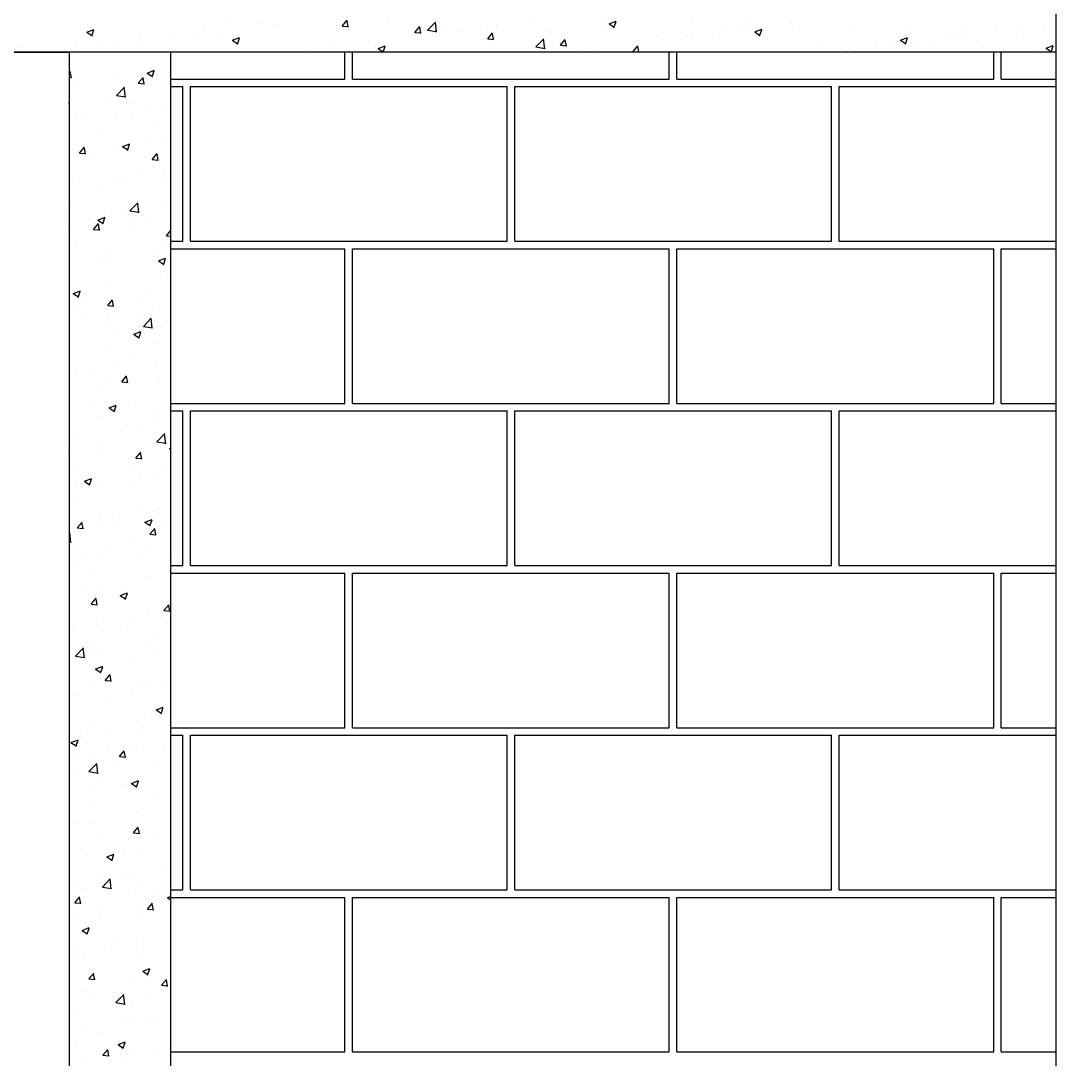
# Model space of a CAD drawing. Header units: metres. Extents: x 2267204 to 2267561, y 3771 to 3959.
# Drawn here: x 2267523.833 to 2267525.018, y 3935.293 to 3936.482 of the extents above; entities that cross this region are included whole.
import ezdxf

# ---------------------------------------------------------------- set-up
doc = ezdxf.new("R2010")
doc.units = ezdxf.units.M
doc.header["$LTSCALE"] = 3.5
doc.header["$MEASUREMENT"] = 0
doc.layers.get('0').update_dxf_attribs({"linetype": 'CONTINUOUS'})

# ---------------------------------------------------------------- blocks, each defined once
blk = doc.blocks.new('A$C267C1C9C')
for p, q in [((4996.479, 2253.551), (4996.479, 2408.139)), ((4958.068, 2380.665), (4958.068, 2380.665)), ((4959.211, 2380.815), (4959.211, 2380.815)), ((4960.489, 2380.891), (4960.489, 2380.891)), ((4961.214, 2380.758), (4961.214, 2380.758)), ((4964.318, 2380.709), (4964.538, 2380.971)), ((4964.318, 2380.709), (4964.591, 2380.685)), ((4964.587, 2380.663), (4964.534, 2380.949)), ((4966.39, 2380.866), (4966.39, 2380.866)), ((4967.593, 2380.422), (4967.813, 2380.685)), ((4967.862, 2380.376), (4967.809, 2380.662)), ((4968.162, 2380.523), (4968.518, 2380.893)), ((4968.564, 2380.442), (4968.514, 2380.875)), ((4968.828, 2380.763), (4968.828, 2380.763)), ((4971.252, 2380.758), (4971.252, 2380.758)), ((4972.833, 2380.808), (4972.833, 2380.808)), ((4976.278, 2380.909), (4976.278, 2380.909)), ((4976.334, 2380.809), (4976.653, 2380.932)), ((4976.334, 2380.809), (4976.561, 2380.656)), ((4976.557, 2380.634), (4976.65, 2380.909)), ((4980.053, 2380.862), (4980.053, 2380.862)), ((4982.491, 2380.759), (4982.491, 2380.759)), ((4982.699, 2380.821), (4982.699, 2380.821)), ((4984.448, 2380.852), (4984.448, 2380.852)), ((4984.516, 2380.908), (4984.516, 2380.908)), ((4995.903, 2380.717), (4995.903, 2380.717)), ((4952.81, 2380.434), (4953.129, 2380.556)), ((4952.81, 2380.434), (4953.037, 2380.28)), ((4953.033, 2380.258), (4953.125, 2380.534)), ((4955.184, 2380.285), (4955.184, 2380.285)), ((4957.825, 2380.434), (4957.825, 2380.434)), ((4958.843, 2380.416), (4958.843, 2380.416)), ((4967.593, 2380.422), (4967.866, 2380.399)), ((4968.162, 2380.523), (4968.568, 2380.46)), ((4968.182, 2380.194), (4968.182, 2380.194)), ((4968.38, 2380.379), (4968.38, 2380.379)), ((4969.523, 2380.53), (4969.523, 2380.53)), ((4970.526, 2380.516), (4970.526, 2380.516)), ((4970.868, 2380.136), (4971.088, 2380.398)), ((4971.137, 2380.089), (4971.085, 2380.376)), ((4971.265, 2380.66), (4971.265, 2380.66)), ((4973.615, 2380.452), (4973.615, 2380.452)), ((4973.703, 2380.557), (4973.703, 2380.557)), ((4976.141, 2380.454), (4976.141, 2380.454)), ((4978.578, 2380.351), (4978.578, 2380.351)), ((4979.8, 2380.244), (4979.8, 2380.244)), ((4979.835, 2380.245), (4979.835, 2380.245)), ((4980.036, 2380.364), (4980.036, 2380.364)), ((4981.016, 2380.248), (4981.016, 2380.248)), ((4981.564, 2380.472), (4981.564, 2380.472)), ((4982.172, 2380.586), (4982.172, 2380.586)), ((4982.896, 2380.443), (4983.216, 2380.566)), ((4982.896, 2380.443), (4983.123, 2380.29)), ((4983.12, 2380.268), (4983.212, 2380.544)), ((4984.928, 2380.656), (4984.928, 2380.656)), ((4987.366, 2380.553), (4987.366, 2380.553)), ((4989.459, 2380.078), (4989.778, 2380.201)), ((4989.804, 2380.45), (4989.804, 2380.45)), ((4991.483, 2380.344), (4991.483, 2380.344)), ((4992.241, 2380.347), (4992.241, 2380.347)), ((4992.432, 2380.594), (4992.432, 2380.594)), ((4993.79, 2380.636), (4993.79, 2380.636)), ((4994.679, 2380.244), (4994.679, 2380.244)), ((4994.76, 2380.567), (4994.76, 2380.567)), ((4949.893, 2379.777), (4949.893, 2379.777)), ((4952.312, 2379.907), (4952.312, 2379.907)), ((4953.455, 2380.057), (4953.455, 2380.057)), ((4954.192, 2379.802), (4954.192, 2379.802)), ((4955.162, 2379.977), (4955.162, 2379.977)), ((4956.536, 2380.123), (4956.536, 2380.123)), ((4959.372, 2380.068), (4959.692, 2380.191)), ((4959.372, 2380.068), (4959.599, 2379.915)), ((4959.595, 2379.892), (4959.688, 2380.168)), ((4963.766, 2379.772), (4963.766, 2379.772)), ((4965.496, 2380), (4965.496, 2380)), ((4965.81, 2379.852), (4965.81, 2379.852)), ((4965.934, 2379.702), (4966.254, 2379.825)), ((4966.162, 2379.538), (4966.25, 2379.802)), ((4970.868, 2380.136), (4971.141, 2380.112)), ((4970.952, 2379.995), (4970.952, 2379.995)), ((4973.035, 2379.767), (4973.391, 2380.137)), ((4973.035, 2379.767), (4973.441, 2379.704)), ((4973.437, 2379.686), (4973.387, 2380.119)), ((4974.143, 2379.849), (4974.364, 2380.112)), ((4974.143, 2379.849), (4974.416, 2379.825)), ((4974.413, 2379.803), (4974.36, 2380.089)), ((4977.372, 2379.906), (4977.372, 2379.906)), ((4977.419, 2379.563), (4977.639, 2379.825)), ((4977.493, 2379.952), (4977.493, 2379.952)), ((4977.684, 2379.538), (4977.635, 2379.803)), ((4978.691, 2380.094), (4978.691, 2380.094)), ((4983.453, 2380.145), (4983.453, 2380.145)), ((4985.891, 2380.042), (4985.891, 2380.042)), ((4988.329, 2379.939), (4988.329, 2379.939)), ((4989.003, 2379.809), (4989.003, 2379.809)), ((4989.139, 2380.022), (4989.139, 2380.022)), ((4989.459, 2380.078), (4989.686, 2379.925)), ((4989.682, 2379.902), (4989.775, 2380.178)), ((4989.769, 2380.137), (4989.769, 2380.137)), ((4990.146, 2379.959), (4990.146, 2379.959)), ((4990.766, 2379.836), (4990.766, 2379.836)), ((4991.876, 2380.187), (4991.876, 2380.187)), ((4993.204, 2379.733), (4993.204, 2379.733)), ((4996.021, 2379.712), (4996.341, 2379.835)), ((4996.245, 2379.538), (4996.337, 2379.812)), ((4996.479, 2379.538), (4834.478, 2379.538)), ((4878.947, 2379.538), (4952.009, 2379.538)), ((4952.009, 2379.538), (4952.009, 2297.343)), ((4952.331, 2379.674), (4952.331, 2379.674)), ((4952.499, 2379.52), (4952.499, 2379.52)), ((4954.768, 2379.571), (4954.768, 2379.571)), ((4956.576, 2379.538), (4956.576, 2292.777)), ((4962.623, 2379.622), (4962.623, 2379.622)), ((4963.503, 2379.559), (4963.503, 2379.559)), ((4964.437, 2378.322), (4964.437, 2379.538)), ((4964.78, 2378.322), (4964.78, 2379.538)), ((4965.934, 2379.702), (4966.162, 2379.549)), ((4975.149, 2379.63), (4975.149, 2379.63)), ((4975.808, 2379.714), (4975.808, 2379.714)), ((4977.419, 2379.563), (4977.692, 2379.539)), ((4979.05, 2378.322), (4979.05, 2379.538)), ((4979.392, 2378.322), (4979.392, 2379.538)), ((4980.914, 2379.538), (4980.914, 2379.539)), ((4986.767, 2379.68), (4986.767, 2379.68)), ((4987.106, 2379.68), (4987.106, 2379.68)), ((4993.662, 2378.322), (4993.662, 2379.538)), ((4994.005, 2378.322), (4994.005, 2379.538)), ((4995.642, 2379.63), (4995.642, 2379.63)), ((4996.021, 2379.712), (4996.248, 2379.559)), ((4952.009, 2378.61), (4952.07, 2378.683)), ((4952.009, 2378.406), (4952.123, 2378.396)), ((4952.119, 2378.374), (4952.066, 2378.66)), ((4953.983, 2378.484), (4953.983, 2378.484)), ((4955.125, 2378.134), (4955.345, 2378.396)), ((4955.395, 2378.087), (4955.342, 2378.374)), ((4955.535, 2378.595), (4955.855, 2378.718)), ((4955.535, 2378.595), (4955.762, 2378.442)), ((4955.759, 2378.419), (4955.851, 2378.695)), ((4956.481, 2378.603), (4956.481, 2378.603)), ((4956.576, 2378.322), (4964.437, 2378.322)), ((4964.78, 2378.322), (4979.05, 2378.322)), ((4979.392, 2378.322), (4993.662, 2378.322)), ((4994.005, 2378.322), (4996.479, 2378.322)), ((4952.253, 2378.256), (4952.253, 2378.256)), ((4954.136, 2378.282), (4954.136, 2378.282)), ((4954.147, 2377.586), (4954.503, 2377.957)), ((4954.549, 2377.505), (4954.499, 2377.939)), ((4955.125, 2378.134), (4955.398, 2378.11)), ((4956.576, 2377.98), (4957.131, 2377.98)), ((4957.131, 2371.016), (4957.131, 2377.98)), ((4957.474, 2371.016), (4957.474, 2377.98)), ((4957.474, 2377.98), (4971.744, 2377.98)), ((4971.744, 2371.016), (4971.744, 2377.98)), ((4972.086, 2371.016), (4972.086, 2377.98)), ((4972.086, 2377.98), (4986.356, 2377.98)), ((4986.356, 2371.016), (4986.356, 2377.98)), ((4986.699, 2371.016), (4986.699, 2377.98)), ((4986.699, 2377.98), (4996.479, 2377.98)), ((4954.147, 2377.586), (4954.553, 2377.523)), ((4952.009, 2377.242), (4952.018, 2377.245)), ((4952.009, 2377.207), (4952.014, 2377.223)), ((4953.879, 2377.237), (4953.879, 2377.237)), ((4954.974, 2377.252), (4954.974, 2377.252)), ((4955.666, 2377.063), (4955.666, 2377.063)), ((4956.317, 2377.134), (4956.317, 2377.134)), ((4956.425, 2377.083), (4956.425, 2377.083)), ((4952.311, 2376.795), (4952.311, 2376.795)), ((4952.404, 2376.727), (4952.404, 2376.727)), ((4952.782, 2376.683), (4952.782, 2376.683)), ((4954.081, 2376.761), (4954.081, 2376.761)), ((4954.842, 2376.624), (4954.842, 2376.624)), ((4956.068, 2376.25), (4956.068, 2376.25)), ((4953.405, 2375.792), (4953.405, 2375.792)), ((4956.37, 2375.563), (4956.37, 2375.563)), ((4952.484, 2374.986), (4952.704, 2375.248)), ((4952.753, 2374.939), (4952.7, 2375.225)), ((4954.025, 2375.241), (4954.025, 2375.241)), ((4954.424, 2375.284), (4954.744, 2375.406)), ((4954.424, 2375.284), (4954.651, 2375.131)), ((4954.464, 2375.262), (4954.464, 2375.262)), ((4954.648, 2375.108), (4954.74, 2375.384)), ((4955.607, 2375.412), (4955.607, 2375.412)), ((4952.484, 2374.986), (4952.757, 2374.962)), ((4952.97, 2374.916), (4952.97, 2374.916)), ((4955.408, 2374.813), (4955.408, 2374.813)), ((4955.759, 2374.699), (4955.979, 2374.961)), ((4955.759, 2374.699), (4956.032, 2374.675)), ((4956.028, 2374.653), (4955.975, 2374.939)), ((4955.149, 2374.194), (4955.149, 2374.194)), ((4952.486, 2373.737), (4952.486, 2373.737)), ((4953.969, 2373.721), (4953.969, 2373.721)), ((4956.136, 2373.839), (4956.136, 2373.839)), ((4956.314, 2374.043), (4956.314, 2374.043)), ((4953.263, 2373.461), (4953.263, 2373.461)), ((4954.406, 2373.611), (4954.406, 2373.611)), ((4954.752, 2372.382), (4955.108, 2372.753)), ((4955.155, 2372.301), (4955.104, 2372.735)), ((4952.081, 2372.583), (4952.081, 2372.583)), ((4954.519, 2372.48), (4954.519, 2372.48)), ((4954.752, 2372.382), (4955.159, 2372.319)), ((4956.259, 2372.523), (4956.259, 2372.523)), ((4953.044, 2371.969), (4953.044, 2371.969)), ((4953.117, 2371.551), (4953.337, 2371.813)), ((4953.205, 2371.81), (4953.205, 2371.81)), ((4953.313, 2371.972), (4953.633, 2372.095)), ((4953.313, 2371.972), (4953.54, 2371.819)), ((4953.386, 2371.504), (4953.334, 2371.791)), ((4953.536, 2371.797), (4953.629, 2372.073)), ((4953.914, 2372.201), (4953.914, 2372.201)), ((4954.934, 2372.038), (4954.934, 2372.038)), ((4955.482, 2371.866), (4955.482, 2371.866)), ((4952.062, 2371.66), (4952.062, 2371.66)), ((4953.117, 2371.551), (4953.39, 2371.527)), ((4954.96, 2371.47), (4954.96, 2371.47)), ((4956.393, 2371.264), (4956.576, 2371.483)), ((4952.297, 2371.013), (4952.297, 2371.013)), ((4956.203, 2371.002), (4956.203, 2371.002)), ((4956.393, 2371.264), (4956.576, 2371.248)), ((4956.576, 2371.016), (4957.131, 2371.016)), ((4957.474, 2371.016), (4971.744, 2371.016)), ((4972.086, 2371.016), (4986.356, 2371.016)), ((4986.699, 2371.016), (4996.479, 2371.016)), ((4953.858, 2370.681), (4953.858, 2370.681)), ((4956.055, 2370.467), (4956.055, 2370.467)), ((4956.576, 2370.674), (4964.437, 2370.674)), ((4964.437, 2363.71), (4964.437, 2370.674)), ((4964.78, 2370.674), (4979.05, 2370.674)), ((4964.78, 2363.71), (4964.78, 2370.674)), ((4979.05, 2363.71), (4979.05, 2370.674)), ((4979.392, 2370.674), (4993.662, 2370.674)), ((4979.392, 2363.71), (4979.392, 2370.674)), ((4993.662, 2363.71), (4993.662, 2370.674)), ((4994.005, 2370.674), (4996.479, 2370.674)), ((4994.005, 2363.71), (4994.005, 2370.674)), ((4953.392, 2370.01), (4953.392, 2370.01)), ((4953.61, 2370.159), (4953.61, 2370.159)), ((4953.733, 2370.237), (4953.733, 2370.237)), ((4956.039, 2370.134), (4956.359, 2370.257)), ((4956.039, 2370.134), (4956.266, 2369.981)), ((4956.048, 2370.056), (4956.048, 2370.056)), ((4956.262, 2369.958), (4956.355, 2370.234)), ((4956.147, 2369.482), (4956.147, 2369.482)), ((4953.803, 2369.161), (4953.803, 2369.161)), ((4956.559, 2368.966), (4956.559, 2368.966)), ((4952.202, 2368.661), (4952.522, 2368.784)), ((4952.202, 2368.661), (4952.429, 2368.508)), ((4952.425, 2368.485), (4952.518, 2368.761)), ((4955.416, 2368.815), (4955.416, 2368.815)), ((4952.532, 2368.436), (4952.532, 2368.436)), ((4953.751, 2368.116), (4953.971, 2368.378)), ((4953.751, 2368.116), (4954.024, 2368.092)), ((4954.02, 2368.07), (4953.967, 2368.356)), ((4955.136, 2368.412), (4955.136, 2368.412)), ((4952.472, 2367.955), (4952.472, 2367.955)), ((4952.721, 2367.825), (4952.721, 2367.825)), ((4953.747, 2367.641), (4953.747, 2367.641)), ((4955.159, 2367.722), (4955.159, 2367.722)), ((4956.092, 2367.962), (4956.092, 2367.962)), ((4953.684, 2367.212), (4953.684, 2367.212)), ((4955.358, 2367.178), (4955.713, 2367.549)), ((4955.358, 2367.178), (4955.764, 2367.115)), ((4955.358, 2367.165), (4955.358, 2367.165)), ((4955.76, 2367.097), (4955.709, 2367.531)), ((4956.122, 2367.109), (4956.122, 2367.109)), ((4954.214, 2367.014), (4954.214, 2367.014)), ((4954.928, 2366.823), (4955.247, 2366.945)), ((4954.928, 2366.823), (4955.155, 2366.669)), ((4955.151, 2366.647), (4955.244, 2366.923)), ((4956.036, 2366.442), (4956.036, 2366.442)), ((4953.692, 2366.121), (4953.692, 2366.121)), ((4952.284, 2365.23), (4952.284, 2365.23)), ((4954.156, 2365.364), (4954.156, 2365.364)), ((4954.25, 2365.401), (4954.25, 2365.401)), ((4954.947, 2365.687), (4954.947, 2365.687)), ((4955.886, 2365.592), (4955.886, 2365.592)), ((4953.013, 2365.213), (4953.013, 2365.213)), ((4954.384, 2364.681), (4954.605, 2364.944)), ((4954.654, 2364.635), (4954.601, 2364.921)), ((4955.981, 2364.922), (4955.981, 2364.922)), ((4953.636, 2364.6), (4953.636, 2364.6)), ((4954.384, 2364.681), (4954.657, 2364.657)), ((4956.041, 2364.685), (4956.041, 2364.685)), ((4953.378, 2364.228), (4953.378, 2364.228)), ((4952.955, 2363.563), (4952.955, 2363.563)), ((4953.817, 2363.511), (4954.136, 2363.634)), ((4953.817, 2363.511), (4954.044, 2363.358)), ((4954.04, 2363.336), (4954.133, 2363.612)), ((4954.684, 2363.79), (4954.684, 2363.79)), ((4955.925, 2363.402), (4955.925, 2363.402)), ((4956.576, 2363.71), (4964.437, 2363.71)), ((4956.576, 2363.368), (4957.131, 2363.368)), ((4957.131, 2356.404), (4957.131, 2363.368)), ((4957.474, 2363.368), (4971.744, 2363.368)), ((4957.474, 2356.404), (4957.474, 2363.368)), ((4964.78, 2363.71), (4979.05, 2363.71)), ((4971.744, 2356.404), (4971.744, 2363.368)), ((4972.086, 2363.368), (4986.356, 2363.368)), ((4972.086, 2356.404), (4972.086, 2363.368)), ((4979.392, 2363.71), (4993.662, 2363.71)), ((4986.356, 2356.404), (4986.356, 2363.368)), ((4986.699, 2363.368), (4996.479, 2363.368)), ((4986.699, 2356.404), (4986.699, 2363.368)), ((4994.005, 2363.71), (4996.479, 2363.71)), ((4953.361, 2363.068), (4953.361, 2363.068)), ((4953.581, 2363.08), (4953.581, 2363.08)), ((4955.799, 2362.965), (4955.799, 2362.965)), ((4954.324, 2362.454), (4954.324, 2362.454)), ((4955.122, 2362.63), (4955.122, 2362.63)), ((4952.459, 2362.173), (4952.459, 2362.173)), ((4953.483, 2361.989), (4953.483, 2361.989)), ((4955.963, 2361.974), (4956.319, 2362.345)), ((4955.963, 2361.974), (4956.369, 2361.911)), ((4956.365, 2361.893), (4956.315, 2362.327)), ((4956.367, 2362.369), (4956.367, 2362.369)), ((4952.009, 2361.51), (4952.016, 2361.509)), ((4952.012, 2361.487), (4952.009, 2361.5)), ((4953.525, 2361.56), (4953.525, 2361.56)), ((4955.018, 2361.246), (4955.238, 2361.509)), ((4955.287, 2361.2), (4955.234, 2361.486)), ((4955.87, 2361.882), (4955.87, 2361.882)), ((4956.542, 2361.673), (4956.576, 2361.686)), ((4956.542, 2361.673), (4956.576, 2361.65)), ((4955.018, 2361.246), (4955.291, 2361.223)), ((4952.453, 2360.746), (4952.453, 2360.746)), ((4954.89, 2360.643), (4954.89, 2360.643)), ((4955.166, 2360.568), (4955.166, 2360.568)), ((4956.309, 2360.719), (4956.309, 2360.719)), ((4952.282, 2360.188), (4952.282, 2360.188)), ((4952.706, 2360.2), (4953.025, 2360.323)), ((4952.706, 2360.2), (4952.933, 2360.047)), ((4952.929, 2360.024), (4953.022, 2360.3)), ((4955.814, 2360.362), (4955.814, 2360.362)), ((4953.47, 2360.04), (4953.47, 2360.04)), ((4954.934, 2359.905), (4954.934, 2359.905)), ((4952.27, 2359.448), (4952.27, 2359.448)), ((4953.964, 2358.767), (4953.964, 2358.767)), ((4955.108, 2358.918), (4955.108, 2358.918)), ((4955.759, 2358.842), (4955.759, 2358.842)), ((4956.028, 2358.902), (4956.028, 2358.902)), ((4952.376, 2358.098), (4952.596, 2358.36)), ((4952.646, 2358.052), (4952.593, 2358.338)), ((4953.365, 2358.445), (4953.365, 2358.445)), ((4953.414, 2358.52), (4953.414, 2358.52)), ((4954.001, 2358.31), (4954.001, 2358.31)), ((4955.431, 2358.361), (4955.751, 2358.484)), ((4955.431, 2358.361), (4955.658, 2358.208)), ((4955.655, 2358.186), (4955.747, 2358.462)), ((4956.439, 2358.207), (4956.439, 2358.207)), ((4952.009, 2357.853), (4952.051, 2357.896)), ((4952.097, 2357.445), (4952.047, 2357.878)), ((4952.376, 2358.098), (4952.649, 2358.074)), ((4952.526, 2357.8), (4952.526, 2357.8)), ((4955.652, 2357.812), (4955.872, 2358.074)), ((4955.652, 2357.812), (4955.925, 2357.788)), ((4955.921, 2357.765), (4955.868, 2358.051)), ((4952.009, 2357.477), (4952.101, 2357.463)), ((4954.964, 2357.697), (4954.964, 2357.697)), ((4955.636, 2357.344), (4955.636, 2357.344)), ((4955.703, 2357.321), (4955.703, 2357.321)), ((4952.763, 2356.966), (4952.763, 2356.966)), ((4953.359, 2357), (4953.359, 2357)), ((4953.906, 2357.117), (4953.906, 2357.117)), ((4955.109, 2356.847), (4955.109, 2356.847)), ((4952.446, 2356.39), (4952.446, 2356.39)), ((4956.569, 2356.77), (4956.576, 2356.777)), ((4956.569, 2356.77), (4956.576, 2356.769)), ((4956.576, 2356.404), (4957.131, 2356.404)), ((4957.474, 2356.404), (4971.744, 2356.404)), ((4972.086, 2356.404), (4986.356, 2356.404)), ((4986.699, 2356.404), (4996.479, 2356.404)), ((4953.092, 2355.989), (4953.092, 2355.989)), ((4955.53, 2355.886), (4955.53, 2355.886)), ((4956.576, 2356.061), (4964.437, 2356.061)), ((4964.437, 2349.098), (4964.437, 2356.061)), ((4964.78, 2356.061), (4979.05, 2356.061)), ((4964.78, 2349.098), (4964.78, 2356.061)), ((4979.05, 2349.098), (4979.05, 2356.061)), ((4979.392, 2356.061), (4993.662, 2356.061)), ((4979.392, 2349.098), (4979.392, 2356.061)), ((4993.662, 2349.098), (4993.662, 2356.061)), ((4994.005, 2356.061), (4996.479, 2356.061)), ((4994.005, 2349.098), (4994.005, 2356.061)), ((4953.303, 2355.48), (4953.303, 2355.48)), ((4954.435, 2355.543), (4954.435, 2355.543)), ((4955.648, 2355.801), (4955.648, 2355.801)), ((4952.705, 2355.315), (4952.705, 2355.315)), ((4954.32, 2355.05), (4954.64, 2355.173)), ((4954.32, 2355.05), (4954.547, 2354.897)), ((4954.544, 2354.874), (4954.636, 2355.15)), ((4953.01, 2354.663), (4953.23, 2354.926)), ((4953.01, 2354.663), (4953.283, 2354.639)), ((4953.279, 2354.617), (4953.226, 2354.903)), ((4956.285, 2354.377), (4956.505, 2354.639)), ((4956.554, 2354.33), (4956.502, 2354.617)), ((4954.92, 2354.123), (4954.92, 2354.123)), ((4955.592, 2354.281), (4955.592, 2354.281)), ((4956.117, 2354.122), (4956.117, 2354.122)), ((4956.285, 2354.377), (4956.558, 2354.353)), ((4952.203, 2353.656), (4952.203, 2353.656)), ((4952.257, 2353.666), (4952.257, 2353.666)), ((4953.233, 2353.742), (4953.233, 2353.742)), ((4953.248, 2353.96), (4953.248, 2353.96)), ((4954.641, 2353.553), (4954.641, 2353.553)), ((4956.014, 2353.12), (4956.014, 2353.12)), ((4952.301, 2352.322), (4952.656, 2352.692)), ((4952.703, 2352.241), (4952.652, 2352.674)), ((4953.166, 2353.042), (4953.166, 2353.042)), ((4953.351, 2352.663), (4953.351, 2352.663)), ((4955.537, 2352.761), (4955.537, 2352.761)), ((4955.604, 2352.939), (4955.604, 2352.939)), ((4952.301, 2352.322), (4952.707, 2352.259)), ((4953.192, 2352.44), (4953.192, 2352.44)), ((4954.916, 2352.321), (4954.916, 2352.321)), ((4956.059, 2352.471), (4956.059, 2352.471)), ((4952.032, 2351.941), (4952.032, 2351.941)), ((4953.209, 2351.739), (4953.529, 2351.862)), ((4953.209, 2351.739), (4953.436, 2351.586)), ((4953.433, 2351.563), (4953.525, 2351.839)), ((4953.643, 2351.229), (4953.864, 2351.491)), ((4953.643, 2351.229), (4953.916, 2351.205)), ((4953.732, 2351.231), (4953.732, 2351.231)), ((4953.913, 2351.182), (4953.86, 2351.468)), ((4955.481, 2351.241), (4955.481, 2351.241)), ((4953.137, 2350.919), (4953.137, 2350.919)), ((4955.095, 2351.065), (4955.095, 2351.065)), ((4956.17, 2351.128), (4956.17, 2351.128)), ((4952.432, 2350.608), (4952.432, 2350.608)), ((4953.715, 2350.52), (4953.715, 2350.52)), ((4954.858, 2350.67), (4954.858, 2350.67)), ((4955.935, 2349.9), (4956.255, 2350.023)), ((4955.935, 2349.9), (4956.162, 2349.747)), ((4956.158, 2349.725), (4956.251, 2350.001)), ((4953.081, 2349.399), (4953.081, 2349.399)), ((4955.426, 2349.721), (4955.426, 2349.721)), ((4952.843, 2348.898), (4952.843, 2348.898)), ((4953.656, 2348.869), (4953.656, 2348.869)), ((4955.386, 2349.097), (4955.386, 2349.097)), ((4956.576, 2349.098), (4964.437, 2349.098)), ((4964.78, 2349.098), (4979.05, 2349.098)), ((4979.392, 2349.098), (4993.662, 2349.098)), ((4994.005, 2349.098), (4996.479, 2349.098)), ((4952.098, 2348.428), (4952.418, 2348.55)), ((4952.098, 2348.428), (4952.325, 2348.274)), ((4952.321, 2348.252), (4952.414, 2348.528)), ((4952.513, 2348.719), (4952.513, 2348.719)), ((4955.281, 2348.795), (4955.281, 2348.795)), ((4956.576, 2348.755), (4957.131, 2348.755)), ((4957.131, 2341.791), (4957.131, 2348.755)), ((4957.474, 2348.755), (4971.744, 2348.755)), ((4957.474, 2341.791), (4957.474, 2348.755)), ((4971.744, 2341.791), (4971.744, 2348.755)), ((4972.086, 2348.755), (4986.356, 2348.755)), ((4972.086, 2341.791), (4972.086, 2348.755)), ((4986.356, 2341.791), (4986.356, 2348.755)), ((4986.699, 2348.755), (4996.479, 2348.755)), ((4986.699, 2341.791), (4986.699, 2348.755)), ((4953.806, 2348.285), (4953.806, 2348.285)), ((4954.277, 2347.794), (4954.497, 2348.056)), ((4954.546, 2347.747), (4954.493, 2348.034)), ((4954.907, 2348.34), (4954.907, 2348.34)), ((4955.37, 2348.201), (4955.37, 2348.201)), ((4956.244, 2348.182), (4956.244, 2348.182)), ((4952.244, 2347.883), (4952.244, 2347.883)), ((4952.906, 2347.118), (4953.262, 2347.488)), ((4953.026, 2347.879), (4953.026, 2347.879)), ((4953.308, 2347.037), (4953.258, 2347.47)), ((4954.277, 2347.794), (4954.55, 2347.77)), ((4952.455, 2347.068), (4952.455, 2347.068)), ((4952.906, 2347.118), (4953.312, 2347.055)), ((4954.185, 2347.296), (4954.185, 2347.296)), ((4956.001, 2347.338), (4956.001, 2347.338)), ((4953.338, 2346.881), (4953.338, 2346.881)), ((4954.824, 2346.589), (4955.144, 2346.712)), ((4954.824, 2346.589), (4955.051, 2346.436)), ((4955.047, 2346.413), (4955.14, 2346.689)), ((4955.315, 2346.681), (4955.315, 2346.681)), ((4952.97, 2346.359), (4952.97, 2346.359)), ((4954.372, 2346.474), (4954.372, 2346.474)), ((4955.867, 2345.874), (4955.867, 2345.874)), ((4952.983, 2345.495), (4952.983, 2345.495)), ((4955.082, 2345.283), (4955.082, 2345.283)), ((4955.259, 2345.16), (4955.259, 2345.16)), ((4952.419, 2344.825), (4952.419, 2344.825)), ((4952.914, 2344.839), (4952.914, 2344.839)), ((4954.911, 2344.359), (4955.131, 2344.621)), ((4954.911, 2344.359), (4955.184, 2344.335)), ((4955.18, 2344.313), (4955.127, 2344.599)), ((4955.809, 2344.224), (4955.809, 2344.224)), ((4953.483, 2344.14), (4953.483, 2344.14)), ((4954.666, 2344.073), (4954.666, 2344.073)), ((4955.921, 2344.037), (4955.921, 2344.037)), ((4952.859, 2343.319), (4952.859, 2343.319)), ((4953.713, 2343.278), (4954.032, 2343.4)), ((4953.713, 2343.278), (4953.94, 2343.124)), ((4953.936, 2343.102), (4954.029, 2343.378)), ((4954.446, 2343.527), (4954.446, 2343.527)), ((4955.204, 2343.64), (4955.204, 2343.64)), ((4954.608, 2342.423), (4954.608, 2342.423)), ((4954.893, 2342.558), (4954.893, 2342.558)), ((4956.337, 2342.651), (4956.337, 2342.651)), ((4952.23, 2342.101), (4952.23, 2342.101)), ((4953.465, 2342.272), (4953.465, 2342.272)), ((4953.511, 2341.914), (4953.867, 2342.284)), ((4953.511, 2341.914), (4953.918, 2341.851)), ((4953.913, 2341.833), (4953.863, 2342.266)), ((4955.148, 2342.12), (4955.148, 2342.12)), ((4952.269, 2341.211), (4952.489, 2341.473)), ((4952.538, 2341.164), (4952.485, 2341.451)), ((4952.575, 2341.819), (4952.575, 2341.819)), ((4952.803, 2341.799), (4952.803, 2341.799)), ((4955.012, 2341.716), (4955.012, 2341.716)), ((4955.987, 2341.555), (4955.987, 2341.555)), ((4956.438, 2341.439), (4956.576, 2341.492)), ((4956.438, 2341.439), (4956.576, 2341.347)), ((4956.576, 2341.791), (4957.131, 2341.791)), ((4956.576, 2341.449), (4964.437, 2341.449)), ((4957.474, 2341.791), (4971.744, 2341.791)), ((4964.437, 2334.485), (4964.437, 2341.449)), ((4964.78, 2341.449), (4979.05, 2341.449)), ((4964.78, 2334.485), (4964.78, 2341.449)), ((4972.086, 2341.791), (4986.356, 2341.791)), ((4979.05, 2334.485), (4979.05, 2341.449)), ((4979.392, 2341.449), (4993.662, 2341.449)), ((4979.392, 2334.485), (4979.392, 2341.449)), ((4986.699, 2341.791), (4996.479, 2341.791)), ((4993.662, 2334.485), (4993.662, 2341.449)), ((4994.005, 2341.449), (4996.479, 2341.449)), ((4994.005, 2334.485), (4994.005, 2341.449)), ((4952.269, 2341.211), (4952.542, 2341.187)), ((4953.324, 2341.098), (4953.324, 2341.098)), ((4955.544, 2340.924), (4955.764, 2341.187)), ((4955.544, 2340.924), (4955.817, 2340.9)), ((4955.813, 2340.878), (4955.761, 2341.164)), ((4952.263, 2340.471), (4952.263, 2340.471)), ((4953.407, 2340.622), (4953.407, 2340.622)), ((4955.092, 2340.6), (4955.092, 2340.6)), ((4955.136, 2340.85), (4955.136, 2340.85)), ((4952.602, 2339.966), (4952.921, 2340.089)), ((4952.602, 2339.966), (4952.829, 2339.813)), ((4952.748, 2340.279), (4952.748, 2340.279)), ((4952.825, 2339.791), (4952.918, 2340.067)), ((4955.068, 2339.5), (4955.068, 2339.5)), ((4952.405, 2339.043), (4952.405, 2339.043)), ((4953.935, 2339.049), (4953.935, 2339.049)), ((4954.123, 2339.383), (4954.123, 2339.383)), ((4955.037, 2339.08), (4955.037, 2339.08)), ((4956.561, 2339.28), (4956.561, 2339.28)), ((4952.205, 2338.821), (4952.205, 2338.821)), ((4952.648, 2338.873), (4952.648, 2338.873)), ((4952.692, 2338.758), (4952.692, 2338.758)), ((4955.086, 2338.77), (4955.086, 2338.77)), ((4955.327, 2338.128), (4955.647, 2338.251)), ((4955.327, 2338.128), (4955.554, 2337.975)), ((4955.551, 2337.952), (4955.643, 2338.228)), ((4952.903, 2337.776), (4953.123, 2338.038)), ((4952.903, 2337.776), (4953.176, 2337.752)), ((4953.172, 2337.729), (4953.119, 2338.016)), ((4955.617, 2337.627), (4955.617, 2337.627)), ((4956.178, 2337.489), (4956.398, 2337.752)), ((4956.447, 2337.443), (4956.394, 2337.729)), ((4952.637, 2337.238), (4952.637, 2337.238)), ((4952.733, 2337.248), (4952.733, 2337.248)), ((4954.981, 2337.56), (4954.981, 2337.56)), ((4956.178, 2337.489), (4956.451, 2337.465)), ((4953.214, 2337.062), (4953.214, 2337.062)), ((4954.117, 2336.71), (4954.472, 2337.08)), ((4954.117, 2336.71), (4954.523, 2336.647)), ((4954.519, 2336.629), (4954.468, 2337.062)), ((4954.88, 2336.776), (4954.88, 2336.776)), ((4955.652, 2336.959), (4955.652, 2336.959)), ((4952.217, 2336.318), (4952.217, 2336.318)), ((4954.416, 2335.826), (4954.416, 2335.826)), ((4954.926, 2336.04), (4954.926, 2336.04)), ((4955.559, 2335.977), (4955.559, 2335.977)), ((4955.974, 2335.773), (4955.974, 2335.773)), ((4952.581, 2335.718), (4952.581, 2335.718)), ((4953.311, 2335.316), (4953.311, 2335.316)), ((4954.216, 2334.817), (4954.536, 2334.939)), ((4954.216, 2334.817), (4954.443, 2334.663)), ((4954.44, 2334.641), (4954.532, 2334.917)), ((4952.325, 2334.728), (4952.325, 2334.728)), ((4953.536, 2334.341), (4953.756, 2334.603)), ((4953.536, 2334.341), (4953.809, 2334.317)), ((4953.805, 2334.295), (4953.753, 2334.581)), ((4954.763, 2334.625), (4954.763, 2334.625)), ((4954.87, 2334.52), (4954.87, 2334.52)), ((4956.087, 2334.403), (4956.087, 2334.403)), ((4956.576, 2334.485), (4964.437, 2334.485)), ((4964.78, 2334.485), (4979.05, 2334.485)), ((4979.392, 2334.485), (4993.662, 2334.485)), ((4994.005, 2334.485), (4996.479, 2334.485)), ((4952.526, 2334.198), (4952.526, 2334.198)), ((4954.358, 2334.176), (4954.358, 2334.176))]:
    blk.add_line(p, q)

msp = doc.modelspace()

# ---------------------------------------------------------------- block references
at = {"ltscale": 400, "xscale": 0.0254007739713416, "yscale": 0.0254007739713416, "zscale": 0.0254007739713416}
msp.add_blockref('A$C267C1C9C', (2267398.10333, 3876.00377), dxfattribs=at)

doc.saveas('drawing.dxf')
